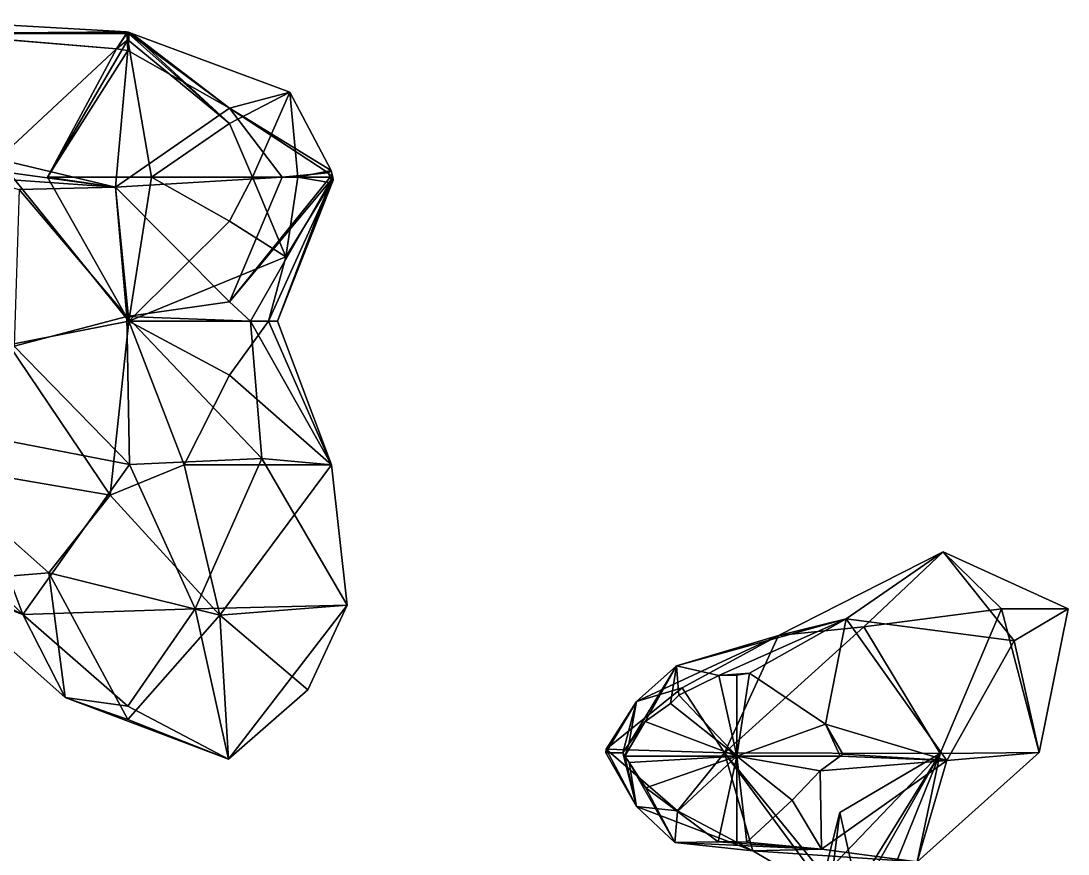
# Model space of a CAD drawing. Extents: x 290095 to 295679, y 4553756 to 4561441.
# Drawn here: x 291381.3 to 291511, y 4554297.3 to 4554400.5 of the extents above; entities that cross this region are included whole.
import ezdxf

# ---------------------------------------------------------------- set-up
doc = ezdxf.new("R2010")
doc.units = 0
doc.layers.add('Au_ppm_Pref_-_0_5', color=7, linetype='CONTINUOUS')

msp = doc.modelspace()

# ---------------------------------------------------------------- linework, layer by layer
at = {"layer": 'Au_ppm_Pref_-_0_5'}
for points in [[(291394.41, 4554399.16, 1823.37), (291370.43, 4554400.51, 1823.37), (291370.13, 4554398.97, 1823)], [(291394.41, 4554399.16, 1823.37), (291370.52, 4554398.97, 1823.93), (291370.43, 4554400.51, 1823.37)], [(291394.41, 4554399.16, 1823.37), (291370.13, 4554398.97, 1823), (291394.45, 4554398.97, 1823.33)], [(291393.17, 4554397.04, 1823.37), (291394.45, 4554398.97, 1823.33), (291370.13, 4554398.97, 1823)], [(291393.17, 4554397.04, 1823.37), (291370.13, 4554398.97, 1823), (291378.44, 4554383.37, 1822.46)], [(291394.41, 4554399.16, 1823.37), (291394.4, 4554398.97, 1823.44), (291370.52, 4554398.97, 1823.93)], [(291393.17, 4554397.04, 1823.37), (291378.44, 4554383.37, 1822.46), (291370.52, 4554398.97, 1823.93)], [(291393.17, 4554397.04, 1823.37), (291370.52, 4554398.97, 1823.93), (291394.4, 4554398.97, 1823.44)], [(291393.17, 4554397.04, 1823.37), (291394.4, 4554398.97, 1823.44), (291394.54, 4554398.17, 1823.64)], [(291393.17, 4554397.04, 1823.37), (291394.54, 4554396.85, 1822.66), (291394.45, 4554398.97, 1823.33)], [(291394.41, 4554399.16, 1823.37), (291394.54, 4554399.09, 1823.41), (291394.4, 4554398.97, 1823.44)], [(291394.65, 4554398.97, 1823.42), (291394.4, 4554398.97, 1823.44), (291394.54, 4554399.09, 1823.41)], [(291394.54, 4554398.17, 1823.64), (291394.4, 4554398.97, 1823.44), (291394.65, 4554398.97, 1823.42)], [(291394.41, 4554399.16, 1823.37), (291394.64, 4554399.12, 1823.37), (291394.54, 4554399.09, 1823.41)], [(291394.41, 4554399.16, 1823.37), (291394.45, 4554398.97, 1823.33), (291394.54, 4554399.08, 1823.34)], [(291394.64, 4554399.12, 1823.37), (291394.41, 4554399.16, 1823.37), (291394.54, 4554399.08, 1823.34)], [(291394.54, 4554399.08, 1823.34), (291394.45, 4554398.97, 1823.33), (291394.71, 4554398.97, 1823.29)], [(291394.71, 4554398.97, 1823.29), (291394.45, 4554398.97, 1823.33), (291394.54, 4554396.85, 1822.66)], [(291394.64, 4554399.12, 1823.37), (291394.65, 4554398.97, 1823.42), (291394.54, 4554399.09, 1823.41)], [(291394.64, 4554399.12, 1823.37), (291394.54, 4554399.08, 1823.34), (291394.71, 4554398.97, 1823.29)], [(291394.54, 4554398.17, 1823.64), (291394.65, 4554398.97, 1823.42), (291407.14, 4554387.81, 1825.59)], [(291394.54, 4554396.85, 1822.66), (291407.14, 4554389.72, 1820.52), (291394.71, 4554398.97, 1823.29)], [(291394.64, 4554399.12, 1823.37), (291395.06, 4554398.97, 1823.37), (291394.65, 4554398.97, 1823.42)], [(291395.06, 4554398.97, 1823.37), (291394.64, 4554399.12, 1823.37), (291394.71, 4554398.97, 1823.29)], [(291395.06, 4554398.97, 1823.37), (291407.14, 4554387.81, 1825.59), (291394.65, 4554398.97, 1823.42)], [(291395.06, 4554398.97, 1823.37), (291394.71, 4554398.97, 1823.29), (291407.14, 4554389.72, 1820.52)], [(291395.06, 4554398.97, 1823.37), (291414.6, 4554391.7, 1823.37), (291407.14, 4554387.81, 1825.59)], [(291395.06, 4554398.97, 1823.37), (291407.14, 4554389.72, 1820.52), (291414.6, 4554391.7, 1823.37)], [(291394.54, 4554398.17, 1823.64), (291397.49, 4554381.15, 1827.92), (291384.62, 4554381.15, 1823.37)], [(291394.54, 4554398.17, 1823.64), (291384.62, 4554381.15, 1823.37), (291393.17, 4554397.04, 1823.37)], [(291394.54, 4554398.17, 1823.64), (291407.14, 4554387.81, 1825.59), (291397.49, 4554381.15, 1827.92)], [(291394.54, 4554396.85, 1822.66), (291393.17, 4554397.04, 1823.37), (291384.62, 4554381.15, 1823.37)], [(291394.54, 4554396.85, 1822.66), (291384.62, 4554381.15, 1823.37), (291393.02, 4554379.93, 1817.58)], [(291394.54, 4554396.85, 1822.66), (291393.02, 4554379.93, 1817.58), (291407.14, 4554389.72, 1820.52)], [(291407.14, 4554387.81, 1825.59), (291414.6, 4554391.7, 1823.37), (291410, 4554381.15, 1824.72)], [(291407.14, 4554389.72, 1820.52), (291419.74, 4554381.99, 1817.71), (291414.6, 4554391.7, 1823.37)], [(291414.6, 4554391.7, 1823.37), (291415.63, 4554381.15, 1823.37), (291410, 4554381.15, 1824.72)], [(291415.63, 4554381.15, 1823.37), (291414.6, 4554391.7, 1823.37), (291419.74, 4554381.99, 1817.71)], [(291413.66, 4554381.15, 1817.43), (291407.14, 4554389.72, 1820.52), (291393.02, 4554379.93, 1817.58)], [(291413.66, 4554381.15, 1817.43), (291419.35, 4554381.7, 1817.43), (291407.14, 4554389.72, 1820.52)], [(291407.14, 4554389.72, 1820.52), (291419.35, 4554381.7, 1817.43), (291419.74, 4554381.99, 1817.71)], [(291397.49, 4554381.15, 1827.92), (291407.14, 4554387.81, 1825.59), (291410, 4554381.15, 1824.72)], [(291370.63, 4554382.98, 1817.43), (291393.02, 4554379.93, 1817.58), (291378.44, 4554383.37, 1822.46)], [(291393.02, 4554379.93, 1817.58), (291370.63, 4554382.98, 1817.43), (291375.46, 4554381.15, 1814.55)], [(291378.44, 4554383.37, 1822.46), (291394.69, 4554363.34, 1823.23), (291379.8, 4554360.39, 1819.42)], [(291378.44, 4554383.37, 1822.46), (291393.02, 4554379.93, 1817.58), (291394.69, 4554363.34, 1823.23)], [(291413.66, 4554381.15, 1817.43), (291419.61, 4554381.15, 1817.37), (291419.35, 4554381.7, 1817.43)], [(291415.63, 4554381.15, 1823.37), (291419.74, 4554381.99, 1817.71), (291419.95, 4554381.15, 1817.53)], [(291419.35, 4554381.7, 1817.43), (291419.88, 4554381.26, 1817.41), (291419.74, 4554381.99, 1817.71)], [(291419.35, 4554381.7, 1817.43), (291419.61, 4554381.15, 1817.37), (291419.88, 4554381.26, 1817.41)], [(291419.74, 4554381.99, 1817.71), (291419.88, 4554381.26, 1817.41), (291419.95, 4554381.15, 1817.53)], [(291393.02, 4554379.93, 1817.58), (291375.46, 4554381.15, 1814.55), (291381.1, 4554379.63, 1811.87)], [(291384.62, 4554381.15, 1823.37), (291397.49, 4554381.15, 1827.92), (291394.69, 4554363.34, 1823.23)], [(291384.62, 4554381.15, 1823.37), (291394.69, 4554363.34, 1823.23), (291393.02, 4554379.93, 1817.58)], [(291413.66, 4554381.15, 1817.43), (291393.02, 4554379.93, 1817.58), (291407.14, 4554365.72, 1816.64)], [(291397.49, 4554381.15, 1827.92), (291407.14, 4554375.71, 1825.19), (291394.69, 4554363.34, 1823.23)], [(291397.49, 4554381.15, 1827.92), (291410, 4554381.15, 1824.72), (291407.14, 4554375.71, 1825.19)], [(291413.66, 4554381.15, 1817.43), (291407.14, 4554365.72, 1816.64), (291419.61, 4554381.15, 1817.37)], [(291414.11, 4554371.29, 1823.37), (291407.14, 4554375.71, 1825.19), (291410, 4554381.15, 1824.72)], [(291407.14, 4554365.72, 1816.64), (291419.74, 4554380.84, 1817.33), (291419.61, 4554381.15, 1817.37)], [(291407.14, 4554365.72, 1816.64), (291409.75, 4554363.34, 1816.2), (291419.74, 4554380.84, 1817.33)], [(291413.1, 4554363.34, 1817.43), (291419.74, 4554380.84, 1817.33), (291409.75, 4554363.34, 1816.2)], [(291415.63, 4554381.15, 1823.37), (291414.11, 4554371.29, 1823.37), (291410, 4554381.15, 1824.72)], [(291414.11, 4554371.29, 1823.37), (291419.74, 4554380.44, 1817.67), (291411.96, 4554363.34, 1819.71)], [(291413.1, 4554363.34, 1817.43), (291411.96, 4554363.34, 1819.71), (291419.74, 4554380.44, 1817.67)], [(291413.1, 4554363.34, 1817.43), (291420, 4554380.79, 1817.43), (291419.74, 4554380.84, 1817.33)], [(291413.1, 4554363.34, 1817.43), (291419.74, 4554380.44, 1817.67), (291420, 4554380.79, 1817.43)], [(291415.63, 4554381.15, 1823.37), (291419.74, 4554380.44, 1817.67), (291414.11, 4554371.29, 1823.37)], [(291415.63, 4554381.15, 1823.37), (291419.95, 4554381.15, 1817.53), (291419.74, 4554380.44, 1817.67)], [(291419.88, 4554381.26, 1817.41), (291419.61, 4554381.15, 1817.37), (291419.74, 4554380.84, 1817.33)], [(291419.88, 4554381.26, 1817.41), (291419.74, 4554380.84, 1817.33), (291420, 4554380.79, 1817.43)], [(291420, 4554380.79, 1817.43), (291419.74, 4554380.44, 1817.67), (291419.95, 4554381.15, 1817.53)], [(291419.88, 4554381.26, 1817.41), (291420, 4554380.79, 1817.43), (291419.95, 4554381.15, 1817.53)], [(291381.1, 4554379.63, 1811.87), (291380.46, 4554360.25, 1807.28), (291394.44, 4554363.91, 1811.59)], [(291393.02, 4554379.93, 1817.58), (291381.1, 4554379.63, 1811.87), (291394.44, 4554363.91, 1811.59)], [(291393.02, 4554379.93, 1817.58), (291394.44, 4554363.91, 1811.59), (291407.14, 4554365.72, 1816.64)], [(291414.11, 4554371.29, 1823.37), (291394.69, 4554363.34, 1823.23), (291407.14, 4554375.71, 1825.19)], [(291394.69, 4554363.34, 1823.23), (291414.11, 4554371.29, 1823.37), (291411.96, 4554363.34, 1819.71)], [(291407.14, 4554365.72, 1816.64), (291394.44, 4554363.91, 1811.59), (291409.75, 4554363.34, 1816.2)], [(291394.44, 4554363.91, 1811.59), (291380.46, 4554360.25, 1807.28), (291394.78, 4554345.57, 1805.37)], [(291394.44, 4554363.91, 1811.59), (291411.15, 4554346.34, 1810.12), (291409.75, 4554363.34, 1816.2)], [(291394.44, 4554363.91, 1811.59), (291394.78, 4554345.57, 1805.37), (291411.15, 4554346.34, 1810.12)], [(291392.38, 4554341.8, 1819.69), (291379.8, 4554360.39, 1819.42), (291394.69, 4554363.34, 1823.23)], [(291394.69, 4554363.34, 1823.23), (291401.53, 4554345.52, 1820.73), (291392.38, 4554341.8, 1819.69)], [(291394.69, 4554363.34, 1823.23), (291407.14, 4554356.63, 1819.67), (291401.53, 4554345.52, 1820.73)], [(291394.69, 4554363.34, 1823.23), (291411.96, 4554363.34, 1819.71), (291407.14, 4554356.63, 1819.67)], [(291407.14, 4554356.63, 1819.67), (291411.96, 4554363.34, 1819.71), (291419.77, 4554345.54, 1817.45)], [(291409.75, 4554363.34, 1816.2), (291411.15, 4554346.34, 1810.12), (291419.77, 4554345.54, 1817.45)], [(291413.1, 4554363.34, 1817.43), (291409.75, 4554363.34, 1816.2), (291419.77, 4554345.54, 1817.45)], [(291411.96, 4554363.34, 1819.71), (291413.1, 4554363.34, 1817.43), (291419.77, 4554345.54, 1817.45)], [(291369.51, 4554345.71, 1817.4), (291379.8, 4554360.39, 1819.42), (291392.38, 4554341.8, 1819.69)], [(291372.95, 4554349.81, 1804.35), (291394.78, 4554345.57, 1805.37), (291380.46, 4554360.25, 1807.28)], [(291407.14, 4554356.63, 1819.67), (291419.77, 4554345.54, 1817.45), (291401.53, 4554345.52, 1820.73)], [(291372.95, 4554349.81, 1804.35), (291369.34, 4554333.13, 1801.42), (291381.53, 4554326.99, 1805.32)], [(291372.95, 4554349.81, 1804.35), (291381.53, 4554326.99, 1805.32), (291394.78, 4554345.57, 1805.37)], [(291369.51, 4554345.71, 1817.4), (291392.38, 4554341.8, 1819.69), (291384.76, 4554332.17, 1816.38)], [(291369.51, 4554345.71, 1817.4), (291384.76, 4554332.17, 1816.38), (291370.7, 4554330.99, 1810.94)], [(291381.53, 4554326.99, 1805.32), (291402.9, 4554327.7, 1807.55), (291394.78, 4554345.57, 1805.37)], [(291392.38, 4554341.8, 1819.69), (291401.53, 4554345.52, 1820.73), (291405.96, 4554326.94, 1818.64)], [(291394.78, 4554345.57, 1805.37), (291402.9, 4554327.7, 1807.55), (291411.15, 4554346.34, 1810.12)], [(291401.53, 4554345.52, 1820.73), (291419.77, 4554345.54, 1817.45), (291405.96, 4554326.94, 1818.64)], [(291421.74, 4554328.15, 1810.85), (291411.15, 4554346.34, 1810.12), (291402.9, 4554327.7, 1807.55)], [(291419.77, 4554345.54, 1817.45), (291421.74, 4554328.15, 1810.85), (291405.96, 4554326.94, 1818.64)], [(291419.77, 4554345.54, 1817.45), (291411.15, 4554346.34, 1810.12), (291421.74, 4554328.15, 1810.85)], [(291366.8, 4554341.93, 1805.55), (291370.7, 4554330.99, 1810.94), (291381.53, 4554326.99, 1805.32)], [(291366.8, 4554341.93, 1805.55), (291381.53, 4554326.99, 1805.32), (291369.34, 4554333.13, 1801.42)], [(291384.76, 4554332.17, 1816.38), (291392.38, 4554341.8, 1819.69), (291405.96, 4554326.94, 1818.64)], [(291483.54, 4554326.48, 1852.96), (291475.15, 4554324.4, 1847.73), (291495.54, 4554334.76, 1847.19)], [(291495.54, 4554334.76, 1847.19), (291475.15, 4554324.4, 1847.73), (291485.71, 4554325.47, 1843.34)], [(291483.54, 4554326.48, 1852.96), (291495.54, 4554334.76, 1847.19), (291504.32, 4554323.74, 1852.68)], [(291495.54, 4554334.76, 1847.19), (291485.71, 4554325.47, 1843.34), (291502.76, 4554327.7, 1843.63)], [(291495.54, 4554334.76, 1847.19), (291511.01, 4554327.7, 1847.13), (291504.32, 4554323.74, 1852.68)], [(291511.01, 4554327.7, 1847.13), (291495.54, 4554334.76, 1847.19), (291502.76, 4554327.7, 1843.63)], [(291370.7, 4554330.99, 1810.94), (291384.76, 4554332.17, 1816.38), (291386.78, 4554316.73, 1811.49)], [(291384.76, 4554332.17, 1816.38), (291394.54, 4554314.01, 1816.06), (291386.78, 4554316.73, 1811.49)], [(291384.76, 4554332.17, 1816.38), (291405.96, 4554326.94, 1818.64), (291394.54, 4554314.01, 1816.06)], [(291370.7, 4554330.99, 1810.94), (291386.78, 4554316.73, 1811.49), (291381.53, 4554326.99, 1805.32)], [(291402.9, 4554327.7, 1807.55), (291381.53, 4554326.99, 1805.32), (291394.54, 4554315.67, 1807.48)], [(291402.9, 4554327.7, 1807.55), (291394.54, 4554315.67, 1807.48), (291407.03, 4554309.1, 1811.65)], [(291407.03, 4554309.1, 1811.65), (291421.74, 4554328.15, 1810.85), (291402.9, 4554327.7, 1807.55)], [(291416.83, 4554317.66, 1816.21), (291405.96, 4554326.94, 1818.64), (291421.74, 4554328.15, 1810.85)], [(291416.83, 4554317.66, 1816.21), (291421.74, 4554328.15, 1810.85), (291407.03, 4554309.1, 1811.65)], [(291502.76, 4554327.7, 1843.63), (291485.71, 4554325.47, 1843.34), (291495.17, 4554309.81, 1841.04)], [(291507.44, 4554309.9, 1846.95), (291502.76, 4554327.7, 1843.63), (291495.17, 4554309.81, 1841.04)], [(291507.44, 4554309.9, 1846.95), (291511.01, 4554327.7, 1847.13), (291502.76, 4554327.7, 1843.63)], [(291507.44, 4554309.9, 1846.95), (291504.32, 4554323.74, 1852.68), (291511.01, 4554327.7, 1847.13)], [(291386.78, 4554316.73, 1811.49), (291394.54, 4554315.67, 1807.48), (291381.53, 4554326.99, 1805.32)], [(291405.96, 4554326.94, 1818.64), (291407.03, 4554309.1, 1811.65), (291394.54, 4554314.01, 1816.06)], [(291405.96, 4554326.94, 1818.64), (291416.83, 4554317.66, 1816.21), (291407.03, 4554309.1, 1811.65)], [(291467.74, 4554319.47, 1855.14), (291462.52, 4554320.65, 1853.07), (291483.54, 4554326.48, 1852.96)], [(291483.54, 4554326.48, 1852.96), (291462.52, 4554320.65, 1853.07), (291475.15, 4554324.4, 1847.73)], [(291471.55, 4554319.73, 1855.76), (291467.74, 4554319.47, 1855.14), (291483.54, 4554326.48, 1852.96)], [(291480.95, 4554313.43, 1856.79), (291471.55, 4554319.73, 1855.76), (291483.54, 4554326.48, 1852.96)], [(291496, 4554308.91, 1853.54), (291480.95, 4554313.43, 1856.79), (291483.54, 4554326.48, 1852.96)], [(291483.54, 4554326.48, 1852.96), (291504.32, 4554323.74, 1852.68), (291496, 4554308.91, 1853.54)], [(291468.45, 4554309.88, 1843.09), (291495.17, 4554309.81, 1841.04), (291485.71, 4554325.47, 1843.34)], [(291468.45, 4554309.88, 1843.09), (291485.71, 4554325.47, 1843.34), (291475.15, 4554324.4, 1847.73)], [(291475.15, 4554324.4, 1847.73), (291462.52, 4554320.65, 1853.07), (291457.54, 4554316.22, 1849.24)], [(291475.15, 4554324.4, 1847.73), (291457.54, 4554316.22, 1849.24), (291463.23, 4554317.93, 1847.13)], [(291468.45, 4554309.88, 1843.09), (291475.15, 4554324.4, 1847.73), (291463.23, 4554317.93, 1847.13)], [(291507.44, 4554309.9, 1846.95), (291496, 4554308.91, 1853.54), (291504.32, 4554323.74, 1852.68)], [(291462.52, 4554320.65, 1853.07), (291458.62, 4554313.75, 1853.07), (291456.61, 4554310.93, 1852.44)], [(291462.52, 4554320.65, 1853.07), (291456.61, 4554310.93, 1852.44), (291457.54, 4554316.22, 1849.24)], [(291462.52, 4554320.65, 1853.07), (291461.78, 4554315.97, 1853.95), (291458.62, 4554313.75, 1853.07)], [(291462.52, 4554320.65, 1853.07), (291462.8, 4554317.01, 1854.15), (291461.78, 4554315.97, 1853.95)], [(291462.8, 4554317.01, 1854.15), (291462.52, 4554320.65, 1853.07), (291467.74, 4554319.47, 1855.14)], [(291470, 4554309.45, 1855.65), (291462.8, 4554317.01, 1854.15), (291467.74, 4554319.47, 1855.14)], [(291471.55, 4554319.73, 1855.76), (291470, 4554319.51, 1855.59), (291467.74, 4554319.47, 1855.14)], [(291470, 4554319.51, 1855.59), (291470, 4554309.45, 1855.65), (291467.74, 4554319.47, 1855.14)], [(291471.55, 4554319.73, 1855.76), (291470, 4554309.45, 1855.65), (291470, 4554319.51, 1855.59)], [(291480.95, 4554313.43, 1856.79), (291470, 4554309.45, 1855.65), (291471.55, 4554319.73, 1855.76)], [(291468.45, 4554309.88, 1843.09), (291463.23, 4554317.93, 1847.13), (291453.8, 4554310.31, 1845.94)], [(291463.23, 4554317.93, 1847.13), (291457.54, 4554316.22, 1849.24), (291453.8, 4554310.31, 1845.94)], [(291470, 4554309.45, 1855.65), (291461.78, 4554315.97, 1853.95), (291462.8, 4554317.01, 1854.15)], [(291394.54, 4554314.01, 1816.06), (291407.03, 4554309.1, 1811.65), (291386.78, 4554316.73, 1811.49)], [(291394.54, 4554315.67, 1807.48), (291386.78, 4554316.73, 1811.49), (291407.03, 4554309.1, 1811.65)], [(291457.54, 4554316.22, 1849.24), (291455.87, 4554309.88, 1852.2), (291453.74, 4554309.88, 1848.92)], [(291453.8, 4554310.31, 1845.94), (291457.54, 4554316.22, 1849.24), (291453.74, 4554309.88, 1848.92)], [(291457.54, 4554316.22, 1849.24), (291456.61, 4554310.93, 1852.44), (291455.87, 4554309.88, 1852.2)], [(291461.78, 4554315.97, 1853.95), (291470, 4554309.45, 1855.65), (291458.62, 4554313.75, 1853.07)], [(291458.62, 4554313.75, 1853.07), (291456.13, 4554309.45, 1852.25), (291456.61, 4554310.93, 1852.44)], [(291470, 4554309.45, 1855.65), (291456.13, 4554309.45, 1852.25), (291458.62, 4554313.75, 1853.07)], [(291470, 4554309.45, 1855.65), (291480.95, 4554313.43, 1856.79), (291482.78, 4554309.45, 1857.01)], [(291483.13, 4554309.71, 1857.05), (291482.78, 4554309.45, 1857.01), (291480.95, 4554313.43, 1856.79)], [(291496, 4554308.91, 1853.54), (291483.13, 4554309.71, 1857.05), (291480.95, 4554313.43, 1856.79)], [(291453.8, 4554310.31, 1845.94), (291453.74, 4554309.88, 1848.92), (291457.54, 4554303.23, 1849.35)], [(291468.45, 4554309.88, 1843.09), (291453.8, 4554310.31, 1845.94), (291462.63, 4554302.68, 1847.13)], [(291462.63, 4554302.68, 1847.13), (291453.8, 4554310.31, 1845.94), (291457.54, 4554303.23, 1849.35)], [(291456.61, 4554310.93, 1852.44), (291456.13, 4554309.45, 1852.25), (291455.87, 4554309.88, 1852.2)], [(291453.74, 4554309.88, 1848.92), (291455.87, 4554309.88, 1852.2), (291457.54, 4554303.23, 1849.35)], [(291455.87, 4554309.88, 1852.2), (291456.13, 4554309.45, 1852.25), (291457.54, 4554303.23, 1849.35)], [(291456.13, 4554309.45, 1852.25), (291470, 4554309.45, 1855.65), (291456.63, 4554308.69, 1852.4)], [(291456.13, 4554309.45, 1852.25), (291456.63, 4554308.69, 1852.4), (291457.54, 4554303.23, 1849.35)], [(291456.63, 4554308.69, 1852.4), (291470, 4554309.45, 1855.65), (291458.73, 4554305.53, 1853.07)], [(291458.73, 4554305.53, 1853.07), (291470, 4554309.45, 1855.65), (291462.65, 4554302.59, 1854.17)], [(291468.45, 4554309.88, 1843.09), (291462.63, 4554302.68, 1847.13), (291471.95, 4554297.73, 1848.16)], [(291462.65, 4554302.59, 1854.17), (291470, 4554309.45, 1855.65), (291467.66, 4554298.87, 1855.58)], [(291467.66, 4554298.87, 1855.58), (291470, 4554309.45, 1855.65), (291470, 4554298.84, 1856.15)], [(291468.45, 4554309.88, 1843.09), (291471.95, 4554297.73, 1848.16), (291481.58, 4554292.07, 1841.74)], [(291468.45, 4554309.88, 1843.09), (291481.58, 4554292.07, 1841.74), (291480.81, 4554294.78, 1841.19)], [(291495.17, 4554309.81, 1841.04), (291468.45, 4554309.88, 1843.09), (291480.81, 4554294.78, 1841.19)], [(291471.22, 4554298.8, 1856.25), (291470, 4554298.84, 1856.15), (291470, 4554309.45, 1855.65)], [(291476.82, 4554304.03, 1856.47), (291471.22, 4554298.8, 1856.25), (291470, 4554309.45, 1855.65)], [(291480.29, 4554307.65, 1856.78), (291476.82, 4554304.03, 1856.47), (291470, 4554309.45, 1855.65)], [(291482.78, 4554309.45, 1857.01), (291480.29, 4554307.65, 1856.78), (291470, 4554309.45, 1855.65)], [(291496, 4554308.91, 1853.54), (291480.29, 4554307.65, 1856.78), (291482.78, 4554309.45, 1857.01)], [(291480.81, 4554294.78, 1841.19), (291482.73, 4554302.48, 1837.72), (291495.17, 4554309.81, 1841.04)], [(291482.73, 4554302.48, 1837.72), (291485.08, 4554292.07, 1840.08), (291495.17, 4554309.81, 1841.04)], [(291482.78, 4554309.45, 1857.01), (291483.13, 4554309.71, 1857.05), (291496, 4554308.91, 1853.54)], [(291492.3, 4554296.36, 1847.13), (291495.17, 4554309.81, 1841.04), (291484.18, 4554292.07, 1841.87)], [(291484.18, 4554292.07, 1841.87), (291495.17, 4554309.81, 1841.04), (291488.04, 4554292.07, 1841.19)], [(291485.08, 4554292.07, 1840.08), (291488.04, 4554292.07, 1841.19), (291495.17, 4554309.81, 1841.04)], [(291507.44, 4554309.9, 1846.95), (291492.3, 4554296.36, 1847.13), (291496, 4554308.91, 1853.54)], [(291507.44, 4554309.9, 1846.95), (291495.17, 4554309.81, 1841.04), (291492.3, 4554296.36, 1847.13)], [(291458.73, 4554305.53, 1853.07), (291462.29, 4554298.79, 1853.07), (291456.63, 4554308.69, 1852.4)], [(291456.63, 4554308.69, 1852.4), (291462.29, 4554298.79, 1853.07), (291457.54, 4554303.23, 1849.35)], [(291480.47, 4554297.94, 1852.18), (291480.29, 4554307.65, 1856.78), (291496, 4554308.91, 1853.54)], [(291480.47, 4554297.94, 1852.18), (291496, 4554308.91, 1853.54), (291492.3, 4554296.36, 1847.13)], [(291480.29, 4554307.65, 1856.78), (291480.47, 4554297.94, 1852.18), (291476.82, 4554304.03, 1856.47)], [(291458.73, 4554305.53, 1853.07), (291462.65, 4554302.59, 1854.17), (291462.29, 4554298.79, 1853.07)], [(291480.47, 4554297.94, 1852.18), (291471.22, 4554298.8, 1856.25), (291476.82, 4554304.03, 1856.47)], [(291471.95, 4554297.73, 1848.16), (291462.63, 4554302.68, 1847.13), (291457.54, 4554303.23, 1849.35)], [(291471.95, 4554297.73, 1848.16), (291457.54, 4554303.23, 1849.35), (291462.29, 4554298.79, 1853.07)], [(291462.29, 4554298.79, 1853.07), (291462.65, 4554302.59, 1854.17), (291467.66, 4554298.87, 1855.58)], [(291480.81, 4554294.78, 1841.19), (291481.44, 4554292.07, 1840.58), (291482.73, 4554302.48, 1837.72)], [(291482.73, 4554302.48, 1837.72), (291481.44, 4554292.07, 1840.58), (291485.08, 4554292.07, 1840.08)], [(291462.29, 4554298.79, 1853.07), (291467.66, 4554298.87, 1855.58), (291480.47, 4554297.94, 1852.18)], [(291462.29, 4554298.79, 1853.07), (291480.47, 4554297.94, 1852.18), (291471.95, 4554297.73, 1848.16)], [(291471.22, 4554298.8, 1856.25), (291467.66, 4554298.87, 1855.58), (291470, 4554298.84, 1856.15)], [(291467.66, 4554298.87, 1855.58), (291471.22, 4554298.8, 1856.25), (291480.47, 4554297.94, 1852.18)], [(291480.47, 4554297.94, 1852.18), (291492.3, 4554296.36, 1847.13), (291471.95, 4554297.73, 1848.16)], [(291492.3, 4554296.36, 1847.13), (291481.58, 4554292.07, 1841.74), (291471.95, 4554297.73, 1848.16)]]:
    msp.add_3dface(points, dxfattribs=at)

doc.saveas('drawing.dxf')
